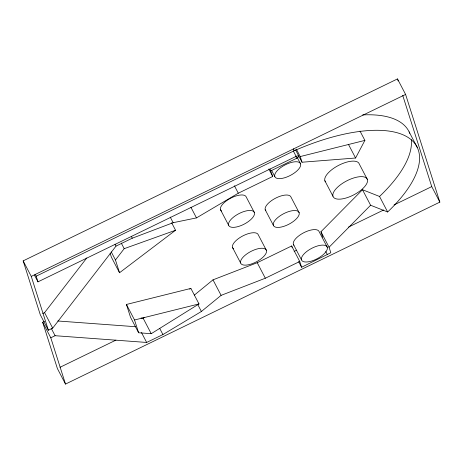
<?xml version="1.0" encoding="UTF-8"?>
<svg xmlns="http://www.w3.org/2000/svg" width="463" height="463" viewBox="0 0 463 463"><rect width="100%" height="100%" fill="white"/><g stroke="black" fill="none" stroke-linecap="round" stroke-linejoin="round"><path stroke-width="0.69" d="M295.533 149.821L302.021 162.229L355.584 158.01L364.885 140.399L360.017 131.093M42.735 313.526L44.575 312.629L86.795 257.937M44.523 321.386L42.677 322.277L57.4 368.565L65.509 384.082L439.85 202.123L405.6 94.435L397.491 78.918L23.15 260.877L40.275 314.724L48.383 330.235L52.689 328.145L116.016 246.102L132.279 238.196L173.156 222.691L196.468 217.899L238.295 193.204L272.719 176.472L269.941 168.943M175.558 230.244L119.523 272.753L115.461 259.98L124.194 248.672L175.558 230.244L171.663 222.801M322.699 237.235L320.952 231.737L362.494 189.726L379.538 196.462L387.647 211.979A132.441 54.078 -27.6 0 0 408.453 137.685A132.441 54.078 -27.6 0 0 294.329 150.701L36.166 276.191L37.966 281.857L296.129 156.367A2.396 0.978 -27.6 0 1 298.583 156.268A2.396 0.978 -27.6 0 1 296.731 158.259L270.919 170.806M298.67 261.67L301.592 267.255L330.814 252.746L329.06 247.248L370.603 205.242L387.647 211.979M194.379 295.076L212.997 279.849L257.225 262.712L291.649 245.98L299.758 261.491L301.592 267.255M65.509 384.082L50.791 337.793L55.091 335.704L146.661 342.452L162.924 334.552L201.393 311.483L221.106 295.359L265.334 278.222L299.758 261.491M141.018 318.017L143.119 318.174L144.346 317.41M189.656 289.178L190.883 288.414L198.992 303.931L151.233 333.69L138.611 332.758L130.502 317.242L126.44 304.469L190.883 288.414M294.127 251.426L296.702 250.159M48.383 330.235L31.258 276.394L405.6 94.435M59.999 367.304L115.889 340.137M348.552 227.044L383.648 209.982M394.048 204.93L431.742 186.606L402.723 95.384M296.326 149.115L300.221 156.563L364.885 140.399M126.44 304.469L134.548 319.985L198.992 303.931M57.8 320.986L135.671 326.728M409.124 131.88L417.238 147.39M431.742 186.606L439.85 202.123M367.396 179.534A19.18 7.83 -27.6 0 0 339.495 185.541A19.18 7.83 -27.6 0 0 343.662 198.627A19.18 7.83 -27.6 0 0 367.396 179.534L359.282 164.024A19.18 7.83 -27.6 0 0 338.331 165.505A19.18 7.83 -27.6 0 0 325.448 181.832M348.442 144.358L355.584 158.01M362.494 189.726L370.603 205.242M324.864 180.755L332.972 196.266M293.357 148.837L294.329 150.701M297.35 157.709L300.597 163.919A14.382 5.874 -27.6 0 1 282.795 178.238A14.382 5.874 -27.6 0 1 279.675 168.422A14.382 5.874 -27.6 0 1 300.597 163.919M293.212 150.782L296.129 156.367M295.759 156.396L296.731 158.259M320.952 231.737L329.06 247.248M327.295 247.283A14.382 5.874 -27.6 0 0 306.373 251.785A14.382 5.874 -27.6 0 0 309.492 261.601A14.382 5.874 -27.6 0 0 327.295 247.283L319.181 231.772A14.382 5.874 -27.6 0 0 303.219 233.016A14.382 5.874 -27.6 0 0 293.964 245.303M325.755 251.507L327.376 254.609M299.144 212.708A14.382 5.874 -27.6 0 0 278.222 217.211A14.382 5.874 -27.6 0 0 281.348 227.026A14.382 5.874 -27.6 0 0 299.144 212.708L291.036 197.197A14.382 5.874 -27.6 0 0 275.068 198.442A14.382 5.874 -27.6 0 0 265.82 210.729M271.538 170.262L274.779 176.467M268.824 169.03L272.719 176.472M293.368 244.319L301.477 259.83M265.218 209.745L273.332 225.255M254.413 212.639A14.382 5.874 -27.6 0 0 233.491 217.141A14.382 5.874 -27.6 0 0 236.61 226.957A14.382 5.874 -27.6 0 0 254.413 212.639L246.304 197.128A14.382 5.874 -27.6 0 0 229.712 198.72A14.382 5.874 -27.6 0 0 221.569 211.053M234.405 185.761L238.295 193.204M266.433 250.425A14.382 5.874 -27.6 0 0 245.506 254.928A14.382 5.874 -27.6 0 0 248.631 264.743A14.382 5.874 -27.6 0 0 266.433 250.425L258.319 234.909A14.382 5.874 -27.6 0 0 241.727 236.5A14.382 5.874 -27.6 0 0 233.589 248.839M257.225 262.712L265.334 278.222M220.486 209.675L228.595 225.186M232.501 247.462L240.615 262.972M190.959 207.349L196.468 217.899M212.997 279.849L221.106 295.359M170.234 217.106L173.156 222.691M197.828 304.66L201.393 311.483M131.301 236.333L132.279 238.196M121.271 243.087L124.194 248.672M159.677 328.342L162.924 334.552M115.044 244.238L116.016 246.102M111.247 251.913L115.461 259.98M119.523 272.753L111.415 257.237L110.13 253.203M143.119 318.174L151.233 333.69M141.47 332.527L146.661 342.452M35.188 274.327L36.166 276.191M34.401 275.034L37.966 281.857M23.15 260.877L31.258 276.394M44.575 312.629L52.689 328.145M51.196 328.255L55.091 335.704M42.677 322.277L50.791 337.793M397.491 78.918L398.145 80.979M300.221 156.563L302.021 162.229M291.649 245.98L292.055 247.259M134.548 319.985L138.611 332.758M362.656 114.922A132.441 54.078 -27.6 0 1 409.772 133.338M411.312 139.699A132.441 54.078 -27.6 0 1 379.538 196.462"/></g></svg>
